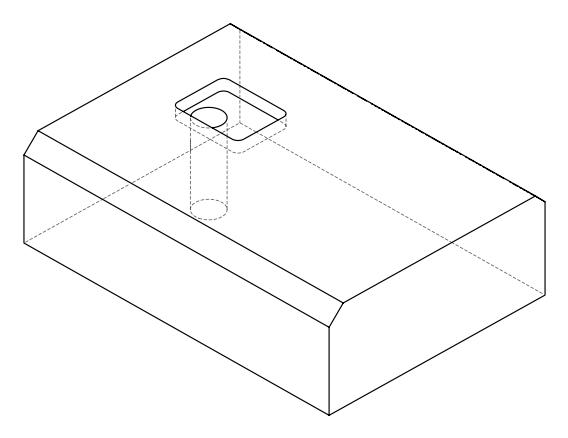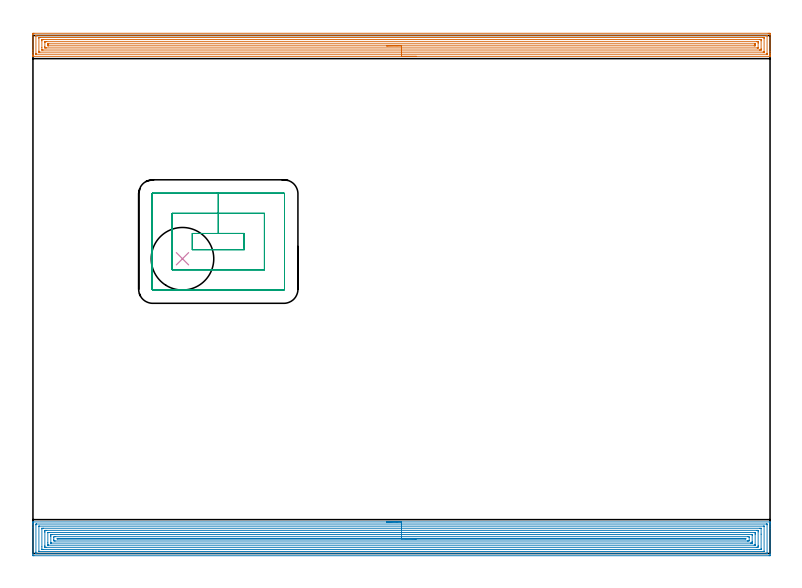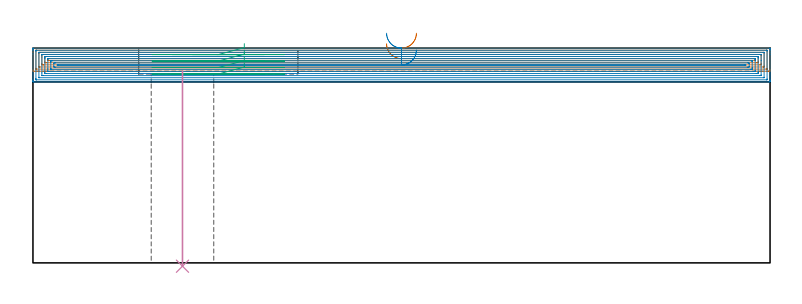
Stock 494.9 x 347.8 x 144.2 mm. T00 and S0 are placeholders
(PLAN: 4 operations, 2 tool changes, 65.8 min)
(1 AREA_MILL | FG_CHAMFER_SURFACE | UGT0205_001 | 24.01 min | 59445 mm3)
(2 AREA_MILL_1 | FG_CHAMFER_SURFACE_1 | UGT0205_001 | 35.82 min | 127499 mm3)
(3 MILL_RECTANGULAR_POCKET | POCKET_RECTANGULAR_STRAIGHT | UGT0201_100 | Follow Part, ap 4.5, ae 75% | 5.48 min | 152923 mm3)
(4 INDEXABLE_INSERT_DRILL_THROUGH_HOLE_FROM_SOLID | STEP1HOLE | NXT0302_036 | 0.53 min | 175568 mm3)
(TOOL UGT0205_001 | Chamfer Mill 20 x 3 x 45 deg. | D20 FL50 Z2)
(TOOL UGT0201_100 | End Mill 18 mm | D18 FL22 Z2)
(TOOL NXT0302_036 | Index. Insert Drill 42mm [880-D4200L50-05] | D42 PA176 FL210 Z2)
(OP 1 AREA_MILL)
G17 G21 G94 G90
T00 M6
G54
G17 G0 G90 X257.45 Y333.8 S1061 M3
G43 Z154.2 H0
G94 G1 X257.412 Z153.328 F250.
X257.298 Z152.463
X257.109 Z151.612
X256.847 Z150.78
X256.513 Z149.974
X256.11 Z149.2
X255.642 Z148.464
X255.11 Z147.772
X254.521 Z147.129
X253.878 Z146.54
X253.186 Z146.008
X252.45 Z145.54
X251.676 Z145.137
X250.87 Z144.803
X250.038 Z144.541
X249.187 Z144.352
X248.322 Z144.238
X247.45 Z144.2
X0.184
X0.01 Y333.803 Z144.188
X0.007 Y333.864 Z144.128
X0. Y334.3 Z143.699
Y334.567 Z143.432
Y335.301 Z142.694
Y336.561 Z141.436
Y337.979 Z140.016
Y348.429 Z129.569
X0.002 Y348.691 Z129.306
X0.007 Y349.292 Z128.706
X0.028 Y349.294 Z128.704
X0.631 Y349.3 Z128.7
X493.66
X494.269 Y349.299 Z128.701
X494.872 Y349.294 Z128.704
X494.893 Y349.292 Z128.706
X494.897 Y348.691 Z129.306
X494.9 Y348.062 Z129.936
Y337.087 Z140.908
Y335.668 Z142.328
Y335.301 Z142.694
Y334.567 Z143.432
Y334.3 Z143.699
X494.893 Y333.864 Z144.128
X494.89 Y333.803 Z144.188
X494.716 Y333.8 Z144.2
X247.45
Y335.214 Z142.786
X2.332
X2.158 Y335.215 Z142.785
X2.042 Y335.218 Z142.782
X2.008 Y335.221 Z142.779
X2.005 Y335.225 Z142.775
X2.002 Y335.242 Z142.758
X2. Y335.301 Z142.699
Y335.72 Z142.28
Y347.325 Z130.675
X2.003 Y347.799 Z130.201
X2.006 Y347.851 Z130.149
X2.009 Y347.871 Z130.129
X2.072 Y347.879 Z130.121
X2.245 Y347.884 Z130.116
X2.333 Y347.885 Z130.115
X492.568 Y347.886 Z130.114
X492.742 Y347.885 Z130.115
X492.858 Y347.882 Z130.118
X492.892 Y347.879 Z130.121
X492.895 Y347.875 Z130.125
X492.898 Y347.858 Z130.142
X492.9 Y347.799 Z130.201
Y347.38 Z130.62
Y335.775 Z142.225
X492.897 Y335.301 Z142.699
X492.894 Y335.25 Z142.75
X492.891 Y335.229 Z142.771
X492.828 Y335.221 Z142.779
X492.655 Y335.216 Z142.784
X492.567 Y335.215 Z142.785
X247.45 Y335.214 Z142.786
Y336.628 Z141.372
X4.667 Y336.629 Z141.371
X4.208 Y336.631 Z141.369
X4.056 Y336.634 Z141.366
X4.01 Y336.636 Z141.364
X4.005 Y336.741 Z141.259
X4.002 Y336.879 Z141.121
X4. Y337.087 Z140.913
Y337.294 Z140.706
Y346.013 Z131.987
X4.002 Y346.219 Z131.781
X4.01 Y346.428 Z131.572
X4.016 Y346.465 Z131.535
X4.037 Y346.467 Z131.533
X4.093 Y346.47 Z131.53
X4.208 Y346.471 Z131.529
X4.643
X490.233
X490.692 Y346.469 Z131.531
X490.844 Y346.466 Z131.534
X490.89 Y346.464 Z131.536
X490.895 Y346.359 Z131.641
X490.898 Y346.221 Z131.779
X490.9 Y346.013 Z131.987
Y345.806 Z132.194
Y337.087 Z140.913
X490.898 Y336.881 Z141.119
X490.89 Y336.672 Z141.328
X490.884 Y336.634 Z141.366
X490.863 Y336.632 Z141.368
X490.807 Y336.63 Z141.37
X490.692 Y336.629 Z141.371
X490.257 Y336.628 Z141.372
X247.45
Y338.043 Z139.957
X6.827
X6.053 Y338.049 Z139.951
X6.014 Y338.05 Z139.95
X6.01 Y338.094 Z139.906
X6.005 Y338.205 Z139.795
X6.002 Y338.426 Z139.574
X6. Y339.765 Z138.235
Y344.225 Z133.775
X6.002 Y344.673 Z133.327
X6.005 Y344.895 Z133.105
X6.01 Y345.006 Z132.994
X6.014 Y345.051 Z132.949
X6.065 Y345.052 Z132.948
X6.891 Y345.057 Z132.943
X6.954
X488.073
X488.847 Y345.051 Z132.949
X488.887
X488.89 Y345.006 Z132.994
X488.895 Y344.895 Z133.105
X488.898 Y344.674 Z133.326
X488.9 Y344.231 Z133.769
Y338.875 Z139.125
X488.898 Y338.427 Z139.573
X488.895 Y338.205 Z139.795
X488.89 Y338.094 Z139.906
X488.886 Y338.049 Z139.951
X488.835 Y338.048 Z139.952
X488.009 Y338.043 Z139.957
X487.946
X247.45
Y339.457 Z138.543
X8.988
X8.679 Y339.458 Z138.542
X8.089 Y339.461 Z138.539
X8.031 Y339.464 Z138.536
X8.01 Y339.474 Z138.526
X8.004 Y339.547 Z138.453
X8.002 Y339.765 Z138.235
X8. Y340.443 Z137.557
Y343.121 Z134.879
X8.001 Y343.335 Z134.665
X8.003 Y343.505 Z134.495
X8.006 Y343.589 Z134.411
X8.009 Y343.626 Z134.374
X8.064 Y343.636 Z134.364
X8.374 Y343.64 Z134.36
X8.679 Y343.642 Z134.358
X9.266 Y343.643 Z134.357
X485.912
X486.221 Y343.642 Z134.358
X486.811 Y343.639 Z134.361
X486.869 Y343.636 Z134.364
X486.89 Y343.626 Z134.374
X486.896 Y343.553 Z134.447
X486.898 Y343.335 Z134.665
X486.9 Y342.657 Z135.343
Y339.765 Z138.235
X486.899 Y339.595 Z138.405
X486.898 Y339.51 Z138.49
X486.894 Y339.469 Z138.531
X486.891 Y339.464 Z138.536
X486.877 Y339.461 Z138.539
X486.837 Y339.459 Z138.541
X486.529 Y339.457 Z138.543
X486.221
X247.45
Y340.871 Z137.129
X10.468 Y340.872 Z137.128
X10.252 Y340.873 Z137.127
X10.088 Y340.876 Z137.124
X10.014 Y340.878 Z137.122
X10.01 Y340.92 Z137.08
X10.003 Y341.122 Z136.878
X10.001 Y341.55 Z136.45
X10.002 Y342.015 Z135.985
X10.007 Y342.172 Z135.828
X10.01 Y342.222 Z135.778
X10.044 Y342.224 Z135.776
X10.128 Y342.226 Z135.774
X10.468 Y342.228 Z135.772
X10.682 Y342.229 Z135.771
X484.432 Y342.228 Z135.772
X484.648 Y342.227 Z135.773
X484.812 Y342.224 Z135.776
X484.886 Y342.222 Z135.778
X484.89 Y342.18 Z135.82
X484.897 Y341.978 Z136.022
X484.899 Y341.55 Z136.45
X484.898 Y341.085 Z136.915
X484.893 Y340.928 Z137.072
X484.89 Y340.878 Z137.122
X484.856 Y340.876 Z137.124
X484.772 Y340.874 Z137.126
X484.432 Y340.872 Z137.128
X484.218 Y340.871 Z137.129
X247.45
X246.578 Z137.167
X245.714 Z137.281
X244.862 Z137.47
X244.03 Z137.732
X243.224 Z138.066
X242.45 Z138.469
X241.714 Z138.937
X241.022 Z139.468
X240.379 Z140.058
X239.79 Z140.701
X239.259 Z141.393
X238.79 Z142.129
X238.387 Z142.903
X238.053 Z143.709
X237.791 Z144.541
X237.602 Z145.392
X237.488 Z146.257
X237.45 Z147.129
G0 Z154.2
M5
M2
(OP 2 AREA_MILL_1)
G17 G21 G94 G90
T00 M6
G54
G17 G0 G90 X237.45 Y21.2 S1061 M3
G43 Z154.2 H0
G94 G1 X237.488 Z153.328 F250.
X237.602 Z152.463
X237.791 Z151.612
X238.053 Z150.78
X238.387 Z149.974
X238.79 Z149.2
X239.259 Z148.464
X239.79 Z147.772
X240.379 Z147.129
X241.022 Z146.539
X241.714 Z146.008
X242.45 Z145.54
X243.224 Z145.137
X244.03 Z144.803
X244.862 Z144.541
X245.714 Z144.352
X246.578 Z144.238
X247.45 Z144.2
X494.716
X494.89 Y21.197 Z144.189
X494.893 Y21.13 Z144.122
X494.9 Y20.687 Z143.686
Y20.417 Z143.416
Y19.682 Z142.677
Y18.421 Z141.418
Y17. Z139.996
Y-0.245 Z122.752
X494.897 Y-0.876 Z122.122
X494.893 Y-1.492 Z121.506
X494.888 Y-1.494 Z121.503
X494.269 Y-1.5 Z121.5
X0.631
X0.012 Y-1.494 Z121.503
X0.007 Y-1.492 Z121.506
X0.003 Y-0.876 Z122.122
X0. Y-0.245 Z122.753
Y17.264 Z140.259
Y19.682 Z142.677
Y20.417 Z143.416
Y20.687 Z143.687
X0.007 Y21.13 Z144.122
X0.01 Y21.197 Z144.189
X0.184 Y21.2 Z144.2
X247.45
Y19.786 Z142.786
X492.481
X492.585 Y19.784 Z142.784
X492.792 Y19.779 Z142.779
X492.891 Y19.772 Z142.772
X492.895 Y19.741 Z142.741
X492.898 Y19.682 Z142.682
X492.9 Y19.263 Z142.263
X492.899 Y0.494 Z123.494
X492.891 Y0.018 Z123.018
X492.887 Y-0.079 Z122.921
X492.688 Y-0.084 Z122.916
X492.584 Y-0.085 Z122.915
X2.419 Y-0.086 Z122.914
X2.316 Y-0.084 Z122.916
X2.108 Y-0.079 Z122.921
X2.009 Y-0.072 Z122.928
X2.005 Y-0.041 Z122.959
X2.002 Y0.018 Z123.018
X2. Y0.437 Z123.437
Y0.912 Z123.912
X2.001 Y19.206 Z142.206
X2.009 Y19.682 Z142.682
X2.013 Y19.779 Z142.779
X2.212 Y19.784 Z142.784
X2.316 Y19.785 Z142.785
X247.45 Y19.786 Z142.786
Y18.372 Z141.372
X490.692 Y18.371 Z141.371
X490.851 Y18.37 Z141.37
X490.878 Y18.368 Z141.368
X490.885 Y18.366 Z141.366
X490.89 Y18.35 Z141.35
X490.897 Y18.241 Z141.241
X490.899 Y18.102 Z141.102
Y1.599 Z124.599
X490.893 Y1.39 Z124.39
X490.89 Y1.337 Z124.337
X490.87 Y1.334 Z124.334
X490.811 Y1.331 Z124.331
X490.692 Y1.329 Z124.329
X4.208
X4.049 Y1.33 Z124.33
X4.022 Y1.332 Z124.332
X4.015 Y1.334 Z124.334
X4.01 Y1.349 Z124.349
X4.003 Y1.459 Z124.459
X4.001 Y1.598 Z124.598
Y18.101 Z141.101
X4.007 Y18.31 Z141.31
X4.01 Y18.364 Z141.364
X4.03 Y18.366 Z141.366
X4.089 Y18.369 Z141.369
X4.208 Y18.371 Z141.371
X247.45 Y18.372 Z141.372
Y16.957 Z139.957
X488.052
X488.863 Y16.952 Z139.952
X488.882 Y16.951 Z139.951
X488.89 Y16.939 Z139.939
X488.895 Y16.886 Z139.886
X488.899 Y16.775 Z139.775
X488.9 Y12.982 Z135.982
Y3.148 Z126.148
X488.898 Y2.926 Z125.926
X488.895 Y2.815 Z125.815
X488.89 Y2.761 Z125.761
X488.881 Y2.749 Z125.749
X488.856 Y2.747 Z125.747
X488.009 Y2.743 Z125.743
X487.966
X6.848
X6.037 Y2.748 Z125.748
X6.018 Y2.749 Z125.749
X6.01 Y2.761 Z125.761
X6.005 Y2.814 Z125.814
X6.001 Y2.925 Z125.925
X6. Y4.487 Z127.487
Y16.552 Z139.552
X6.002 Y16.774 Z139.774
X6.005 Y16.885 Z139.885
X6.01 Y16.939 Z139.939
X6.019 Y16.951 Z139.951
X6.044 Y16.953 Z139.953
X6.891 Y16.957 Z139.957
X6.934
X247.45
Y15.543 Z138.543
X485.89
X486.221 Y15.542 Z138.542
X486.789 Y15.538 Z138.538
X486.863 Y15.536 Z138.536
X486.89 Y15.519 Z138.519
X486.896 Y15.431 Z138.431
X486.898 Y15.213 Z138.213
X486.9 Y14.534 Z137.534
Y5.381 Z128.381
X486.897 Y4.705 Z127.705
X486.89 Y4.487 Z127.487
X486.872 Y4.164 Z127.164
X486.548 Y4.16 Z127.16
X486.221 Y4.158 Z127.158
X485.657 Y4.157 Z127.157
X9.01
X8.679 Y4.158 Z127.158
X8.111 Y4.162 Z127.162
X8.037 Y4.164 Z127.164
X8.01 Y4.181 Z127.181
X8.003 Y4.269 Z127.269
X8.002 Y4.487 Z127.487
X8. Y5.166 Z128.166
Y14.319 Z137.319
X8.003 Y14.995 Z137.995
X8.01 Y15.213 Z138.213
X8.028 Y15.536 Z138.536
X8.352 Y15.54 Z138.54
X8.679 Y15.542 Z138.542
X9.243 Y15.543 Z138.543
X247.45
Y14.129 Z137.129
X484.432 Y14.128 Z137.128
X484.625 Y14.127 Z137.127
X484.81 Y14.122 Z137.122
X484.89 Y14.117 Z137.117
X484.893 Y14.071 Z137.071
X484.898 Y13.853 Z136.853
X484.9 Y13.425 Z136.425
Y12.958 Z135.958
X484.899 Y5.808 Z128.808
X484.895 Y5.651 Z128.651
X484.89 Y5.596 Z128.596
X484.886 Y5.577 Z128.577
X484.871 Y5.576 Z128.576
X484.784 Y5.574 Z128.574
X484.432 Y5.571 Z128.571
X484.242
X10.468 Y5.572 Z128.572
X10.275 Y5.573 Z128.573
X10.09 Y5.578 Z128.578
X10.01 Y5.583 Z128.583
X10.007 Y5.629 Z128.629
X10.002 Y5.847 Z128.847
X10. Y7.169 Z130.169
X10.001 Y13.892 Z136.892
X10.005 Y14.049 Z137.049
X10.01 Y14.104 Z137.104
X10.014 Y14.123 Z137.123
X10.029 Y14.124 Z137.124
X10.116 Y14.126 Z137.126
X10.468 Y14.129 Z137.129
X10.658
X247.45
Y12.715 Z135.715
X482.644 Y12.714 Z135.714
X482.827 Y12.711 Z135.711
X482.876 Y12.708 Z135.708
X482.891 Y12.702 Z135.702
X482.894 Y12.685 Z135.685
X482.898 Y12.617 Z135.617
X482.9 Y12.531 Z135.531
Y12.275 Z135.275
Y8.062 Z131.062
Y7.806 Z130.806
X482.893 Y7.169 Z130.169
X482.89 Y7.041 Z130.041
X482.879 Y6.992 Z129.992
X482.823 Y6.989 Z129.989
X482.644 Y6.987 Z129.987
X481.933 Y6.985 Z129.985
X481.749
X12.256 Y6.986 Z129.986
X12.073 Y6.989 Z129.989
X12.024 Y6.992 Z129.992
X12.009 Y6.998 Z129.998
X12.006 Y7.015 Z130.015
X12.002 Y7.083 Z130.083
X12. Y7.169 Z130.169
Y7.425 Z130.425
Y11.638 Z134.638
Y11.894 Z134.894
X12.007 Y12.531 Z135.531
X12.01 Y12.659 Z135.659
X12.021 Y12.708 Z135.708
X12.077 Y12.711 Z135.711
X12.256 Y12.713 Z135.713
X12.967 Y12.715 Z135.715
X13.151
X247.45
Y11.3 Z134.3
X479.961
X480.3 Y11.299 Z134.299
X480.855 Y11.293 Z134.293
X480.897 Y10.744 Z133.744
X480.899 Y10.7 Z133.7
X480.898 Y8.913 Z131.913
X480.855 Y8.407 Z131.407
X480.515 Y8.402 Z131.402
X479.961 Y8.4 Z131.4
X479.623
X14.939
X14.6 Y8.401 Z131.401
X14.045 Y8.407 Z131.407
X14.003 Y8.956 Z131.956
X14.001 Y9. Z132.
X14.002 Y10.787 Z133.787
X14.045 Y11.293 Z134.293
X14.385 Y11.298 Z134.298
X14.939 Y11.3 Z134.3
X15.277
X247.45
Y9.886 Z132.886
X478.172
X478.765 Y9.85 Z132.85
X478.208 Y9.814 Z132.814
X16.728
X16.135 Y9.85 Z132.85
X16.692 Y9.886 Z132.886
X247.45
X248.322 Z132.924
X249.187 Z133.038
X250.038 Z133.227
X250.87 Z133.489
X251.676 Z133.823
X252.45 Z134.226
X253.186 Z134.695
X253.878 Z135.226
X254.521 Z135.815
X255.11 Z136.458
X255.642 Z137.15
X256.11 Z137.886
X256.513 Z138.66
X256.847 Z139.466
X257.109 Z140.298
X257.298 Z141.15
X257.412 Z142.015
X257.45 Z142.886
G0 Z154.2
M5
M2
(OP 3 MILL_RECTANGULAR_POCKET)
G17 G21 G94 G90
T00 M6
G54
G17 G0 G90 X141.9 Y204.92 S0 M3
G43 Z154.2 H0
Z147.2
G94 G1 Y214.9 Z144.526 F250.
X124.45 Z139.85
X107. F500.
Y204.
X141.9
Y214.9
X124.45
Y228.4
X93.5
Y190.5
X155.4
Y228.4
X124.45
Y241.9
X80.4
G3 X80. Y241.5 R0.4
G1 Y177.4
G3 X80.4 Y177. R0.4
G1 X168.5
G3 X168.9 Y177.4 R0.4
G1 Y241.5
G3 X168.5 Y241.9 R0.4
G1 X124.45
X123.45
G0 X141.9 Y204.92 Z142.85
G1 Y214.9 Z140.176 F250.
X124.45 Z135.5
X107. F500.
Y204.
X141.9
Y214.9
X124.45
Y228.4
X93.5
Y190.5
X155.4
Y228.4
X124.45
Y241.9
X80.4
G3 X80. Y241.5 R0.4
G1 Y177.4
G3 X80.4 Y177. R0.4
G1 X168.5
G3 X168.9 Y177.4 R0.4
G1 Y241.5
G3 X168.5 Y241.9 R0.4
G1 X124.45
X123.45
G0 X141.9 Y204.92 Z138.5
G1 Y214.9 Z135.826 F250.
X124.45 Z131.15
X107. F500.
Y204.
X141.9
Y214.9
X124.45
Y228.4
X93.5
Y190.5
X155.4
Y228.4
X124.45
Y241.9
X80.4
G3 X80. Y241.5 R0.4
G1 Y177.4
G3 X80.4 Y177. R0.4
G1 X168.5
G3 X168.9 Y177.4 R0.4
G1 Y241.5
G3 X168.5 Y241.9 R0.4
G1 X124.45
X123.45
G0 X141.9 Y204.92 Z134.15
G1 Y214.9 Z131.476 F250.
X124.45 Z126.8
X107. F500.
Y204.
X141.9
Y214.9
X124.45
Y228.4
X93.5
Y190.5
X155.4
Y228.4
X124.45
Y241.9
X80.4
G3 X80. Y241.5 R0.4
G1 Y177.4
G3 X80.4 Y177. R0.4
G1 X168.5
G3 X168.9 Y177.4 R0.4
G1 Y241.5
G3 X168.5 Y241.9 R0.4
G1 X124.45
X123.45
G0 Z154.2
M5
M2
(OP 4 INDEXABLE_INSERT_DRILL_THROUGH_HOLE_FROM_SOLID)
G17 G21 G94 G90
T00 M6
G54
G17 G0 G90 X100.4 Y197.9 S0 M3
G43 Z154.2 H1
G94 G81 G98 Z-2.233 F250. R128.8
G80
M5
M2
